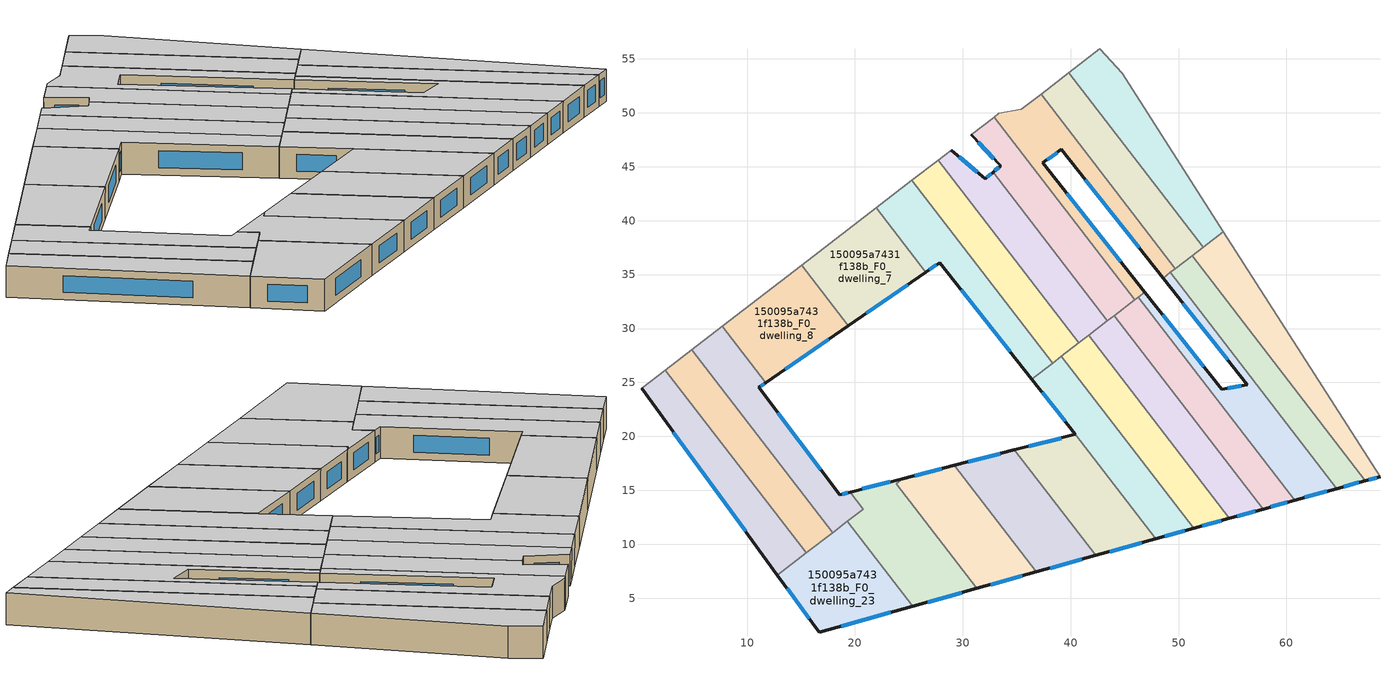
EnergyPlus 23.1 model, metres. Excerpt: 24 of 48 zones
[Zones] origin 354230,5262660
150095a7431f138b_F0_dwelling_0
 floor ground (EU_floor_Construction): 44.76,53.67 54.16,38.98 52.28,37.53 39.82,53.71 42.71,55.93 z0
 wall to 150095a7431f138b_F0_dwelling_1 (EU_wall_Construction): 39.82,53.71 52.28,37.53 z0:3
 wall adiabatic (EU_wall_Construction): 54.16,38.98 44.76,53.67 42.71,55.93 39.82,53.71 z0:3
 wall to 150095a7431f138b_F0_dwelling_12 (EU_wall_Construction): 52.28,37.53 54.16,38.98 z0:3
 ceiling to 150095a7431f138b_F1_dwelling_0 (EU_floor_Construction): 54.16,38.98 44.76,53.67 42.71,55.93 39.82,53.71 52.28,37.53 z3
150095a7431f138b_F0_dwelling_1
 floor ground (EU_floor_Construction): 39.82,53.71 52.28,37.53 49.72,35.56 37.26,51.74 z0
 wall to 150095a7431f138b_F0_dwelling_2 (EU_wall_Construction): 37.26,51.74 49.72,35.56 z0:3
 wall adiabatic (EU_wall_Construction): 39.82,53.71 37.26,51.74 z0:3
 wall to 150095a7431f138b_F0_dwelling_13 (EU_wall_Construction): 49.72,35.56 51.27,36.76 z0:3
 wall to 150095a7431f138b_F0_dwelling_12 (EU_wall_Construction): 51.27,36.76 52.28,37.53 z0:3
 ceiling to 150095a7431f138b_F1_dwelling_1 (EU_floor_Construction): 52.28,37.53 39.82,53.71 37.26,51.74 49.72,35.56 z3
150095a7431f138b_F0_dwelling_10
 floor ground (EU_floor_Construction): 4.88,28.02 17.93,11.08 15.49,9.2 2.43,26.14 z0
 wall to 150095a7431f138b_F0_dwelling_9 (EU_wall_Construction): 17.93,11.08 4.88,28.02 z0:3
 wall to 150095a7431f138b_F0_dwelling_11 (EU_wall_Construction): 2.43,26.14 15.49,9.2 z0:3
 wall adiabatic (EU_wall_Construction): 4.88,28.02 2.43,26.14 z0:3
 wall to 150095a7431f138b_F0_dwelling_23 (EU_wall_Construction): 15.49,9.2 17.93,11.08 z0:3
 ceiling to 150095a7431f138b_F1_dwelling_10 (EU_floor_Construction): 17.93,11.08 4.88,28.02 2.43,26.14 15.49,9.2 z3
150095a7431f138b_F0_dwelling_11
 floor ground (EU_floor_Construction): 2.43,26.14 15.49,9.2 12.82,7.14 0.22,24.44 z0
 wall outside (EU_wall_Construction): 0.22,24.44 12.82,7.14 z0:3
 wall adiabatic (EU_wall_Construction): 2.43,26.14 0.22,24.44 z0:3
 wall to 150095a7431f138b_F0_dwelling_23 (EU_wall_Construction): 12.82,7.14 15.49,9.2 z0:3
 window (EU_Window_Construction): 3.18,20.38 9.86,11.2 z0.7:2.3
 ceiling to 150095a7431f138b_F1_dwelling_11 (EU_floor_Construction): 15.49,9.2 2.43,26.14 0.22,24.44 12.82,7.14 z3
150095a7431f138b_F0_dwelling_12
 floor ground (EU_floor_Construction): 54.16,38.98 68.68,16.28 67.33,15.9 51.27,36.76 z0
 wall outside (EU_wall_Construction): 67.33,15.9 68.68,16.28 z0:3
 wall adiabatic (EU_wall_Construction): 68.68,16.28 54.16,38.98 z0:3
 wall to 150095a7431f138b_F0_dwelling_13 (EU_wall_Construction): 51.27,36.76 67.33,15.9 z0:3
 window (EU_Window_Construction): 67.65,15.99 68.36,16.19 z0.7:2.3
 ceiling to 150095a7431f138b_F1_dwelling_12 (EU_floor_Construction): 68.68,16.28 54.16,38.98 51.27,36.76 67.33,15.9 z3
150095a7431f138b_F0_dwelling_13
 floor ground (EU_floor_Construction): 51.27,36.76 67.33,15.9 64.68,15.17 49.25,35.2 z0
 wall outside (EU_wall_Construction): 64.68,15.17 67.33,15.9 z0:3
 wall to 150095a7431f138b_F0_dwelling_14 (EU_wall_Construction): 49.25,35.2 64.68,15.17 z0:3
 wall to 150095a7431f138b_F0_dwelling_2 (EU_wall_Construction): 49.72,35.56 49.25,35.2 z0:3
 window (EU_Window_Construction): 65.3,15.34 66.71,15.73 z0.7:2.3
 ceiling to 150095a7431f138b_F1_dwelling_13 (EU_floor_Construction): 67.33,15.9 51.27,36.76 49.25,35.2 64.68,15.17 z3
150095a7431f138b_F0_dwelling_14
 floor ground (EU_floor_Construction): 56.38,24.8 48.57,34.68 49.25,35.2 64.68,15.17 60.79,14.09 46.29,32.92 46.88,33.38 54,24.36 z0
 wall outside (EU_wall_Construction): 48.57,34.68 56.38,24.8 54,24.36 46.88,33.38 / 60.79,14.09 64.68,15.17 z0:3
 wall to 150095a7431f138b_F0_dwelling_15 (EU_wall_Construction): 46.29,32.92 60.79,14.09 z0:3
 wall to 150095a7431f138b_F0_dwelling_2 (EU_wall_Construction): 49.25,35.2 48.57,34.68 / 46.88,33.38 46.29,32.92 z0:3
 window (EU_Window_Construction): 52.33,26.48 48.55,31.26 / 55.82,24.7 54.56,24.46 / 50.41,32.36 54.55,27.12 / 61.7,14.34 63.76,14.91 z0.7:2.3
 ceiling to 150095a7431f138b_F1_dwelling_14 (EU_floor_Construction): 64.68,15.17 49.25,35.2 48.57,34.68 56.38,24.8 54,24.36 46.88,33.38 46.29,32.92 60.79,14.09 z3
150095a7431f138b_F0_dwelling_15
 floor ground (EU_floor_Construction): 46.29,32.92 60.79,14.09 57.84,13.27 44.04,31.18 z0
 wall outside (EU_wall_Construction): 57.84,13.27 60.79,14.09 z0:3
 wall to 150095a7431f138b_F0_dwelling_16 (EU_wall_Construction): 44.04,31.18 57.84,13.27 z0:3
 wall to 150095a7431f138b_F0_dwelling_3 (EU_wall_Construction): 45.96,32.67 44.04,31.18 z0:3
 wall to 150095a7431f138b_F0_dwelling_2 (EU_wall_Construction): 46.29,32.92 45.96,32.67 z0:3
 window (EU_Window_Construction): 58.53,13.46 60.1,13.89 z0.7:2.3
 ceiling to 150095a7431f138b_F1_dwelling_15 (EU_floor_Construction): 60.79,14.09 46.29,32.92 44.04,31.18 57.84,13.27 z3
150095a7431f138b_F0_dwelling_16
 floor ground (EU_floor_Construction): 44.04,31.18 57.84,13.27 54.72,12.4 41.66,29.36 z0
 wall outside (EU_wall_Construction): 54.72,12.4 57.84,13.27 z0:3
 wall to 150095a7431f138b_F0_dwelling_17 (EU_wall_Construction): 41.66,29.36 54.72,12.4 z0:3
 wall to 150095a7431f138b_F0_dwelling_4 (EU_wall_Construction): 43.41,30.7 41.66,29.36 z0:3
 wall to 150095a7431f138b_F0_dwelling_3 (EU_wall_Construction): 44.04,31.18 43.41,30.7 z0:3
 window (EU_Window_Construction): 55.45,12.61 57.1,13.06 z0.7:2.3
 ceiling to 150095a7431f138b_F1_dwelling_16 (EU_floor_Construction): 57.84,13.27 44.04,31.18 41.66,29.36 54.72,12.4 z3
150095a7431f138b_F0_dwelling_17
 floor ground (EU_floor_Construction): 41.66,29.36 54.72,12.4 51.42,11.49 39.15,27.42 z0
 wall outside (EU_wall_Construction): 51.42,11.49 54.72,12.4 z0:3
 wall to 150095a7431f138b_F0_dwelling_18 (EU_wall_Construction): 39.15,27.42 51.42,11.49 z0:3
 wall to 150095a7431f138b_F0_dwelling_5 (EU_wall_Construction): 40.76,28.66 39.15,27.42 z0:3
 wall to 150095a7431f138b_F0_dwelling_4 (EU_wall_Construction): 41.66,29.36 40.76,28.66 z0:3
 window (EU_Window_Construction): 52.19,11.7 53.95,12.19 z0.7:2.3
 ceiling to 150095a7431f138b_F1_dwelling_17 (EU_floor_Construction): 54.72,12.4 41.66,29.36 39.15,27.42 51.42,11.49 z3
150095a7431f138b_F0_dwelling_18
 floor ground (EU_floor_Construction): 39.15,27.42 51.42,11.49 47.89,10.51 40.43,20.19 40.45,20.19 36.41,25.31 36.46,25.35 z0
 wall outside (EU_wall_Construction): 47.89,10.51 51.42,11.49 / 40.43,20.19 40.45,20.19 / 36.41,25.31 40.45,20.19 z0:3
 wall to 150095a7431f138b_F0_dwelling_19 (EU_wall_Construction): 40.43,20.19 47.89,10.51 z0:3
 wall to 150095a7431f138b_F0_dwelling_6 (EU_wall_Construction): 38.32,26.78 36.46,25.35 36.41,25.31 z0:3
 wall to 150095a7431f138b_F0_dwelling_5 (EU_wall_Construction): 39.15,27.42 38.32,26.78 z0:3
 window (EU_Window_Construction): 48.72,10.74 50.59,11.26 / 37.36,24.11 39.5,21.39 z0.7:2.3
 ceiling to 150095a7431f138b_F1_dwelling_18 (EU_floor_Construction): 51.42,11.49 39.15,27.42 36.46,25.35 36.41,25.31 40.45,20.19 40.43,20.19 47.89,10.51 z3
150095a7431f138b_F0_dwelling_19
 floor ground (EU_floor_Construction): 40.43,20.19 47.89,10.51 42.32,8.96 34.79,18.74 z0
 wall outside (EU_wall_Construction): 42.32,8.96 47.89,10.51 / 40.43,20.19 34.79,18.74 z0:3
 wall to 150095a7431f138b_F0_dwelling_20 (EU_wall_Construction): 34.79,18.74 42.32,8.96 z0:3
 window (EU_Window_Construction): 43.63,9.32 46.58,10.14 / 39.11,19.85 36.12,19.08 z0.7:2.3
 ceiling to 150095a7431f138b_F1_dwelling_19 (EU_floor_Construction): 47.89,10.51 40.43,20.19 34.79,18.74 42.32,8.96 z3
150095a7431f138b_F0_dwelling_2
 floor ground (EU_floor_Construction): 39.14,46.61 37.44,45.35 46.88,33.38 45.96,32.67 32.92,49.6 33.35,49.94 35.43,50.33 37.26,51.74 49.72,35.56 48.57,34.68 z0
 wall outside (EU_wall_Construction): 46.88,33.38 37.44,45.35 39.14,46.61 48.57,34.68 z0:3
 wall to 150095a7431f138b_F0_dwelling_3 (EU_wall_Construction): 32.92,49.6 45.96,32.67 z0:3
 wall adiabatic (EU_wall_Construction): 37.26,51.74 35.43,50.33 33.35,49.94 32.92,49.6 z0:3
 window (EU_Window_Construction): 41.36,43.81 46.36,37.48 / 37.84,45.65 38.74,46.32 / 44.66,36.19 39.65,42.54 z0.7:2.3
 ceiling to 150095a7431f138b_F1_dwelling_2 (EU_floor_Construction): 48.57,34.68 49.72,35.56 37.26,51.74 35.43,50.33 33.35,49.94 32.92,49.6 45.96,32.67 46.88,33.38 37.44,45.35 39.14,46.61 z3
150095a7431f138b_F0_dwelling_20
 floor ground (EU_floor_Construction): 34.79,18.74 42.32,8.96 36.8,7.43 29.19,17.31 z0
 wall outside (EU_wall_Construction): 36.8,7.43 42.32,8.96 / 34.79,18.74 29.19,17.31 z0:3
 wall to 150095a7431f138b_F0_dwelling_21 (EU_wall_Construction): 29.19,17.31 36.8,7.43 z0:3
 window (EU_Window_Construction): 38.09,7.79 41.02,8.6 / 33.47,18.4 30.51,17.64 z0.7:2.3
 ceiling to 150095a7431f138b_F1_dwelling_20 (EU_floor_Construction): 42.32,8.96 34.79,18.74 29.19,17.31 36.8,7.43 z3
150095a7431f138b_F0_dwelling_21
 floor ground (EU_floor_Construction): 29.19,17.31 36.8,7.43 31.32,5.91 23.83,15.62 24.43,16.09 z0
 wall outside (EU_wall_Construction): 29.19,17.31 24.43,16.09 / 31.32,5.91 36.8,7.43 z0:3
 wall to 150095a7431f138b_F0_dwelling_22 (EU_wall_Construction): 24.43,16.09 23.83,15.62 31.32,5.91 z0:3
 window (EU_Window_Construction): 28.07,17.02 25.55,16.37 / 32.6,6.27 35.51,7.07 z0.7:2.3
 ceiling to 150095a7431f138b_F1_dwelling_21 (EU_floor_Construction): 36.8,7.43 29.19,17.31 24.43,16.09 23.83,15.62 31.32,5.91 z3
150095a7431f138b_F0_dwelling_22
 floor ground (EU_floor_Construction): 24.43,16.09 23.83,15.62 31.32,5.91 25.37,4.26 19.31,12.14 20.76,13.26 19.55,14.83 z0
 wall outside (EU_wall_Construction): 24.43,16.09 19.55,14.83 / 25.37,4.26 31.32,5.91 z0:3
 wall to 150095a7431f138b_F0_dwelling_9 (EU_wall_Construction): 19.55,14.83 20.76,13.26 19.31,12.14 z0:3
 wall to 150095a7431f138b_F0_dwelling_23 (EU_wall_Construction): 19.31,12.14 25.37,4.26 z0:3
 window (EU_Window_Construction): 23.29,15.79 20.7,15.13 / 26.77,4.65 29.92,5.52 z0.7:2.3
 ceiling to 150095a7431f138b_F1_dwelling_22 (EU_floor_Construction): 31.32,5.91 23.83,15.62 24.43,16.09 19.55,14.83 20.76,13.26 19.31,12.14 25.37,4.26 z3
150095a7431f138b_F0_dwelling_23
 floor ground (EU_floor_Construction): 19.31,12.14 25.37,4.26 16.68,1.85 12.82,7.14 z0
 wall outside (EU_wall_Construction): 12.82,7.14 16.68,1.85 25.37,4.26 z0:3
 wall to 150095a7431f138b_F0_dwelling_9 (EU_wall_Construction): 19.31,12.14 17.93,11.08 z0:3
 window (EU_Window_Construction): 18.72,2.41 23.33,3.69 / 13.73,5.9 15.77,3.09 z0.7:2.3
 ceiling to 150095a7431f138b_F1_dwelling_23 (EU_floor_Construction): 25.37,4.26 19.31,12.14 12.82,7.14 16.68,1.85 z3
150095a7431f138b_F0_dwelling_3
 floor ground (EU_floor_Construction): 32.92,49.6 45.96,32.67 43.41,30.7 32.8,44.48 33.51,45.07 30.79,47.96 z0
 wall outside (EU_wall_Construction): 30.79,47.96 33.51,45.07 32.8,44.48 z0:3
 wall to 150095a7431f138b_F0_dwelling_4 (EU_wall_Construction): 32.8,44.48 43.41,30.7 z0:3
 wall adiabatic (EU_wall_Construction): 32.92,49.6 30.79,47.96 z0:3
 window (EU_Window_Construction): 33.34,44.93 32.97,44.62 / 31.43,47.29 32.87,45.75 z0.7:2.3
 ceiling to 150095a7431f138b_F1_dwelling_3 (EU_floor_Construction): 45.96,32.67 32.92,49.6 30.79,47.96 33.51,45.07 32.8,44.48 43.41,30.7 z3
150095a7431f138b_F0_dwelling_4
 floor ground (EU_floor_Construction): 32.8,44.48 43.41,30.7 40.76,28.66 27.72,45.6 28.93,46.53 32.07,43.86 z0
 wall outside (EU_wall_Construction): 32.8,44.48 32.07,43.86 28.93,46.53 z0:3
 wall to 150095a7431f138b_F0_dwelling_5 (EU_wall_Construction): 27.72,45.6 40.76,28.66 z0:3
 wall adiabatic (EU_wall_Construction): 28.93,46.53 27.72,45.6 z0:3
 window (EU_Window_Construction): 31.33,44.49 29.67,45.91 / 32.63,44.33 32.24,44.01 z0.7:2.3
 ceiling to 150095a7431f138b_F1_dwelling_4 (EU_floor_Construction): 43.41,30.7 32.8,44.48 32.07,43.86 28.93,46.53 27.72,45.6 40.76,28.66 z3
150095a7431f138b_F0_dwelling_5
 floor ground (EU_floor_Construction): 27.72,45.6 40.76,28.66 38.32,26.78 25.28,43.72 z0
 wall to 150095a7431f138b_F0_dwelling_6 (EU_wall_Construction): 25.28,43.72 38.32,26.78 z0:3
 wall adiabatic (EU_wall_Construction): 27.72,45.6 25.28,43.72 z0:3
 ceiling to 150095a7431f138b_F1_dwelling_5 (EU_floor_Construction): 40.76,28.66 27.72,45.6 25.28,43.72 38.32,26.78 z3
150095a7431f138b_F0_dwelling_6
 floor ground (EU_floor_Construction): 27.86,36.12 26.59,35.24 21.99,41.2 25.28,43.72 38.32,26.78 36.41,25.31 z0
 wall outside (EU_wall_Construction): 26.59,35.24 27.86,36.12 36.41,25.31 z0:3
 wall to 150095a7431f138b_F0_dwelling_7 (EU_wall_Construction): 21.99,41.2 26.59,35.24 z0:3
 wall adiabatic (EU_wall_Construction): 25.28,43.72 21.99,41.2 z0:3
 window (EU_Window_Construction): 29.87,33.58 34.4,27.85 / 26.88,35.44 27.56,35.91 z0.7:2.3
 ceiling to 150095a7431f138b_F1_dwelling_6 (EU_floor_Construction): 38.32,26.78 25.28,43.72 21.99,41.2 26.59,35.24 27.86,36.12 36.41,25.31 z3
150095a7431f138b_F0_dwelling_7
 floor ground (EU_floor_Construction): 21.99,41.2 26.59,35.24 19.38,30.26 15.07,35.87 z0
 wall outside (EU_wall_Construction): 19.38,30.26 26.59,35.24 z0:3
 wall to 150095a7431f138b_F0_dwelling_8 (EU_wall_Construction): 15.07,35.87 19.38,30.26 z0:3
 wall adiabatic (EU_wall_Construction): 21.99,41.2 15.07,35.87 z0:3
 window (EU_Window_Construction): 21.07,31.43 24.89,34.07 z0.7:2.3
 ceiling to 150095a7431f138b_F1_dwelling_7 (EU_floor_Construction): 26.59,35.24 21.99,41.2 15.07,35.87 19.38,30.26 z3
150095a7431f138b_F0_dwelling_8
 floor ground (EU_floor_Construction): 15.07,35.87 19.38,30.26 11.73,24.98 7.71,30.21 z0
 wall outside (EU_wall_Construction): 11.73,24.98 19.38,30.26 z0:3
 wall to 150095a7431f138b_F0_dwelling_9 (EU_wall_Construction): 7.71,30.21 11.73,24.98 z0:3
 wall adiabatic (EU_wall_Construction): 15.07,35.87 7.71,30.21 z0:3
 window (EU_Window_Construction): 13.53,26.22 17.59,29.02 z0.7:2.3
 ceiling to 150095a7431f138b_F1_dwelling_8 (EU_floor_Construction): 19.38,30.26 15.07,35.87 7.71,30.21 11.73,24.98 z3
150095a7431f138b_F0_dwelling_9
 floor ground (EU_floor_Construction): 11.73,24.98 11.1,24.55 18.59,14.59 19.55,14.83 20.76,13.26 17.93,11.08 4.88,28.02 7.71,30.21 z0
 wall outside (EU_wall_Construction): 19.55,14.83 18.59,14.59 11.1,24.55 11.73,24.98 z0:3
 wall adiabatic (EU_wall_Construction): 7.71,30.21 4.88,28.02 z0:3
 window (EU_Window_Construction): 11.25,24.65 11.58,24.88 / 16.83,16.93 12.86,22.21 / 19.32,14.78 18.81,14.65 z0.7:2.3
 ceiling to 150095a7431f138b_F1_dwelling_9 (EU_floor_Construction): 20.76,13.26 19.55,14.83 18.59,14.59 11.1,24.55 11.73,24.98 7.71,30.21 4.88,28.02 17.93,11.08 z3
[Building]
EU S2 Campaign: North Axis=0; Terrain=City; Solar Distribution=FullExterior
[Site:Location]
Budapest.Ferenc.Liszt.Intl.AP: Latitude=47.437; Longitude=19.256; Time Zone=1; Elevation=185
[SizingPeriod:WeatherFileDays]
AnnualSizingPeriod: Begin Month=1; Begin Day of Month=1; End Month=12; End Day of Month=31; Day of Week for Start Day=Monday; Use Weather File Daylight Saving Period=No; Use Weather File Rain and Snow Indicators=No
[MATERIAL]
EU_InternalMass_Material: Roughness=MediumRough; Thickness=0.1; Conductivity=1; Density=1800; Specific Heat=900; Thermal Absorptance=0.9; Solar Absorptance=0.7; Visible Absorptance=0.7
[MATERIAL:NOMASS] Roughness=MediumRough; Thermal Absorptance=0.9; Solar Absorptance=0.7; Visible Absorptance=0.7
Name | Thermal Resistance
EU_wall_NoMass | 0.832559
EU_floor_NoMass | 0.872794
[WINDOWMATERIAL:SIMPLEGLAZINGSYSTEM]
EU_Window_SimpleGlazing: UFactor=2.79869; Solar Heat Gain Coefficient=0.75; Visible Transmittance=0.75
[CONSTRUCTION]
EU_wall_Construction: EU_wall_NoMass
EU_floor_Construction: EU_floor_NoMass
EU_Window_Construction: EU_Window_SimpleGlazing
EU_InternalMass_Construction: EU_InternalMass_Material
[ZONE] Type=1; Multiplier=1; Ceiling Height=autocalculate; Floor Area=autocalculate; Part of Total Floor Area=Yes
Name | Volume
150095a7431f138b_F0_dwelling_0 | 197.754
150095a7431f138b_F0_dwelling_1 | 197.673
150095a7431f138b_F0_dwelling_10 | 197.713
150095a7431f138b_F0_dwelling_11 | 197.71
150095a7431f138b_F0_dwelling_12 | 197.735
150095a7431f138b_F0_dwelling_13 | 197.683
150095a7431f138b_F0_dwelling_14 | 197.7
150095a7431f138b_F0_dwelling_15 | 197.767
150095a7431f138b_F0_dwelling_16 | 197.695
150095a7431f138b_F0_dwelling_17; 150095a7431f138b_F0_dwelling_5 | 197.721
150095a7431f138b_F0_dwelling_18 | 198.25
150095a7431f138b_F0_dwelling_19 | 197.226
150095a7431f138b_F0_dwelling_2 | 197.738
150095a7431f138b_F0_dwelling_20 | 197.717
150095a7431f138b_F0_dwelling_21 | 197.706
150095a7431f138b_F0_dwelling_22 | 204.136
150095a7431f138b_F0_dwelling_23 | 205.121
150095a7431f138b_F0_dwelling_3 | 197.723
150095a7431f138b_F0_dwelling_4 | 197.72
150095a7431f138b_F0_dwelling_6 | 197.739
150095a7431f138b_F0_dwelling_7 | 191.379
150095a7431f138b_F0_dwelling_8 | 190.272
150095a7431f138b_F0_dwelling_9 | 197.724
[INTERNALMASS] Construction=EU_InternalMass_Construction
Name | Zone or ZoneList | Surface Area
150095a7431f138b_F0_dwelling_0_EU_InternalMass | 150095a7431f138b_F0_dwelling_0 | 65.918
150095a7431f138b_F0_dwelling_1_EU_InternalMass | 150095a7431f138b_F0_dwelling_1 | 65.891
150095a7431f138b_F0_dwelling_2_EU_InternalMass | 150095a7431f138b_F0_dwelling_2 | 65.9128
150095a7431f138b_F0_dwelling_3_EU_InternalMass | 150095a7431f138b_F0_dwelling_3 | 65.9074
150095a7431f138b_F0_dwelling_4_EU_InternalMass | 150095a7431f138b_F0_dwelling_4 | 65.9067
150095a7431f138b_F0_dwelling_5_EU_InternalMass | 150095a7431f138b_F0_dwelling_5 | 65.9068
150095a7431f138b_F0_dwelling_6_EU_InternalMass | 150095a7431f138b_F0_dwelling_6 | 65.9129
150095a7431f138b_F0_dwelling_7_EU_InternalMass | 150095a7431f138b_F0_dwelling_7 | 63.7903
150095a7431f138b_F0_dwelling_8_EU_InternalMass | 150095a7431f138b_F0_dwelling_8 | 63.4238
150095a7431f138b_F0_dwelling_9_EU_InternalMass | 150095a7431f138b_F0_dwelling_9 | 65.9081
150095a7431f138b_F0_dwelling_10_EU_InternalMass | 150095a7431f138b_F0_dwelling_10 | 65.9044
150095a7431f138b_F0_dwelling_11_EU_InternalMass | 150095a7431f138b_F0_dwelling_11 | 65.9035
150095a7431f138b_F0_dwelling_12_EU_InternalMass | 150095a7431f138b_F0_dwelling_12 | 65.9118
150095a7431f138b_F0_dwelling_13_EU_InternalMass | 150095a7431f138b_F0_dwelling_13 | 65.8944
150095a7431f138b_F0_dwelling_14_EU_InternalMass | 150095a7431f138b_F0_dwelling_14 | 65.8998
150095a7431f138b_F0_dwelling_15_EU_InternalMass | 150095a7431f138b_F0_dwelling_15 | 65.9225
150095a7431f138b_F0_dwelling_16_EU_InternalMass | 150095a7431f138b_F0_dwelling_16 | 65.8983
150095a7431f138b_F0_dwelling_17_EU_InternalMass | 150095a7431f138b_F0_dwelling_17 | 65.9068
150095a7431f138b_F0_dwelling_18_EU_InternalMass | 150095a7431f138b_F0_dwelling_18 | 66.0825
150095a7431f138b_F0_dwelling_19_EU_InternalMass | 150095a7431f138b_F0_dwelling_19 | 65.7421
150095a7431f138b_F0_dwelling_20_EU_InternalMass | 150095a7431f138b_F0_dwelling_20 | 65.9056
150095a7431f138b_F0_dwelling_21_EU_InternalMass | 150095a7431f138b_F0_dwelling_21 | 65.9018
150095a7431f138b_F0_dwelling_22_EU_InternalMass | 150095a7431f138b_F0_dwelling_22 | 68.0431
150095a7431f138b_F0_dwelling_23_EU_InternalMass | 150095a7431f138b_F0_dwelling_23 | 68.3768
[OTHEREQUIPMENT] Fuel Type=Electricity; Design Level Calculation Method=Watts/Area; Power per Zone Floor Area=1; Fraction Latent=0; Fraction Radiant=0; Fraction Lost=0; Carbon Dioxide Generation Rate=0; EndUse Subcategory=EU_Step8_InternalGains
Name | Zone or ZoneList or Space or SpaceList | Schedule
EU_Step8_InternalGain_150095a7431f138b_F0_dwelling_0_f000 | 150095a7431f138b_F0_dwelling_0 | EU_Step8_GainSchedule_150095a7431f138b_F0_dwelling_0_f000
EU_Step8_InternalGain_150095a7431f138b_F0_dwelling_1_f000 | 150095a7431f138b_F0_dwelling_1 | EU_Step8_GainSchedule_150095a7431f138b_F0_dwelling_1_f000
EU_Step8_InternalGain_150095a7431f138b_F0_dwelling_2_f000 | 150095a7431f138b_F0_dwelling_2 | EU_Step8_GainSchedule_150095a7431f138b_F0_dwelling_2_f000
EU_Step8_InternalGain_150095a7431f138b_F0_dwelling_3_f000 | 150095a7431f138b_F0_dwelling_3 | EU_Step8_GainSchedule_150095a7431f138b_F0_dwelling_3_f000
EU_Step8_InternalGain_150095a7431f138b_F0_dwelling_4_f000 | 150095a7431f138b_F0_dwelling_4 | EU_Step8_GainSchedule_150095a7431f138b_F0_dwelling_4_f000
EU_Step8_InternalGain_150095a7431f138b_F0_dwelling_5_f000 | 150095a7431f138b_F0_dwelling_5 | EU_Step8_GainSchedule_150095a7431f138b_F0_dwelling_5_f000
EU_Step8_InternalGain_150095a7431f138b_F0_dwelling_6_f000 | 150095a7431f138b_F0_dwelling_6 | EU_Step8_GainSchedule_150095a7431f138b_F0_dwelling_6_f000
EU_Step8_InternalGain_150095a7431f138b_F0_dwelling_7_f000 | 150095a7431f138b_F0_dwelling_7 | EU_Step8_GainSchedule_150095a7431f138b_F0_dwelling_7_f000
EU_Step8_InternalGain_150095a7431f138b_F0_dwelling_8_f000 | 150095a7431f138b_F0_dwelling_8 | EU_Step8_GainSchedule_150095a7431f138b_F0_dwelling_8_f000
EU_Step8_InternalGain_150095a7431f138b_F0_dwelling_9_f000 | 150095a7431f138b_F0_dwelling_9 | EU_Step8_GainSchedule_150095a7431f138b_F0_dwelling_9_f000
EU_Step8_InternalGain_150095a7431f138b_F0_dwelling_10_f000 | 150095a7431f138b_F0_dwelling_10 | EU_Step8_GainSchedule_150095a7431f138b_F0_dwelling_10_f000
EU_Step8_InternalGain_150095a7431f138b_F0_dwelling_11_f000 | 150095a7431f138b_F0_dwelling_11 | EU_Step8_GainSchedule_150095a7431f138b_F0_dwelling_11_f000
EU_Step8_InternalGain_150095a7431f138b_F0_dwelling_12_f000 | 150095a7431f138b_F0_dwelling_12 | EU_Step8_GainSchedule_150095a7431f138b_F0_dwelling_12_f000
EU_Step8_InternalGain_150095a7431f138b_F0_dwelling_13_f000 | 150095a7431f138b_F0_dwelling_13 | EU_Step8_GainSchedule_150095a7431f138b_F0_dwelling_13_f000
EU_Step8_InternalGain_150095a7431f138b_F0_dwelling_14_f000 | 150095a7431f138b_F0_dwelling_14 | EU_Step8_GainSchedule_150095a7431f138b_F0_dwelling_14_f000
EU_Step8_InternalGain_150095a7431f138b_F0_dwelling_15_f000 | 150095a7431f138b_F0_dwelling_15 | EU_Step8_GainSchedule_150095a7431f138b_F0_dwelling_15_f000
EU_Step8_InternalGain_150095a7431f138b_F0_dwelling_16_f000 | 150095a7431f138b_F0_dwelling_16 | EU_Step8_GainSchedule_150095a7431f138b_F0_dwelling_16_f000
EU_Step8_InternalGain_150095a7431f138b_F0_dwelling_17_f000 | 150095a7431f138b_F0_dwelling_17 | EU_Step8_GainSchedule_150095a7431f138b_F0_dwelling_17_f000
EU_Step8_InternalGain_150095a7431f138b_F0_dwelling_18_f000 | 150095a7431f138b_F0_dwelling_18 | EU_Step8_GainSchedule_150095a7431f138b_F0_dwelling_18_f000
EU_Step8_InternalGain_150095a7431f138b_F0_dwelling_19_f000 | 150095a7431f138b_F0_dwelling_19 | EU_Step8_GainSchedule_150095a7431f138b_F0_dwelling_19_f000
EU_Step8_InternalGain_150095a7431f138b_F0_dwelling_20_f000 | 150095a7431f138b_F0_dwelling_20 | EU_Step8_GainSchedule_150095a7431f138b_F0_dwelling_20_f000
EU_Step8_InternalGain_150095a7431f138b_F0_dwelling_21_f000 | 150095a7431f138b_F0_dwelling_21 | EU_Step8_GainSchedule_150095a7431f138b_F0_dwelling_21_f000
EU_Step8_InternalGain_150095a7431f138b_F0_dwelling_22_f000 | 150095a7431f138b_F0_dwelling_22 | EU_Step8_GainSchedule_150095a7431f138b_F0_dwelling_22_f000
EU_Step8_InternalGain_150095a7431f138b_F0_dwelling_23_f000 | 150095a7431f138b_F0_dwelling_23 | EU_Step8_GainSchedule_150095a7431f138b_F0_dwelling_23_f000
[ZONEVENTILATION:DESIGNFLOWRATE] Schedule=EU_AlwaysOn; Design Flow Rate Calculation Method=AirChanges/Hour; Air Changes per Hour=0.475469; Ventilation Type=Natural; Fan Pressure Rise=0; Fan Total Efficiency=1; Constant Term Coefficient=1; Temperature Term Coefficient=0; Velocity Term Coefficient=0; Velocity Squared Term Coefficient=0; Minimum Indoor Temperature=-100; Maximum Indoor Temperature=100; Delta Temperature=-100; Minimum Outdoor Temperature=-100; Maximum Outdoor Temperature=100; Maximum Wind Speed=40
Name | Zone or ZoneList or Space or SpaceList
EU_ConstantAir_150095a7431f138b_F0_dwelling_0 | 150095a7431f138b_F0_dwelling_0
EU_ConstantAir_150095a7431f138b_F0_dwelling_1 | 150095a7431f138b_F0_dwelling_1
EU_ConstantAir_150095a7431f138b_F0_dwelling_2 | 150095a7431f138b_F0_dwelling_2
EU_ConstantAir_150095a7431f138b_F0_dwelling_3 | 150095a7431f138b_F0_dwelling_3
EU_ConstantAir_150095a7431f138b_F0_dwelling_4 | 150095a7431f138b_F0_dwelling_4
EU_ConstantAir_150095a7431f138b_F0_dwelling_5 | 150095a7431f138b_F0_dwelling_5
EU_ConstantAir_150095a7431f138b_F0_dwelling_6 | 150095a7431f138b_F0_dwelling_6
EU_ConstantAir_150095a7431f138b_F0_dwelling_7 | 150095a7431f138b_F0_dwelling_7
EU_ConstantAir_150095a7431f138b_F0_dwelling_8 | 150095a7431f138b_F0_dwelling_8
EU_ConstantAir_150095a7431f138b_F0_dwelling_9 | 150095a7431f138b_F0_dwelling_9
EU_ConstantAir_150095a7431f138b_F0_dwelling_10 | 150095a7431f138b_F0_dwelling_10
EU_ConstantAir_150095a7431f138b_F0_dwelling_11 | 150095a7431f138b_F0_dwelling_11
EU_ConstantAir_150095a7431f138b_F0_dwelling_12 | 150095a7431f138b_F0_dwelling_12
EU_ConstantAir_150095a7431f138b_F0_dwelling_13 | 150095a7431f138b_F0_dwelling_13
EU_ConstantAir_150095a7431f138b_F0_dwelling_14 | 150095a7431f138b_F0_dwelling_14
EU_ConstantAir_150095a7431f138b_F0_dwelling_15 | 150095a7431f138b_F0_dwelling_15
EU_ConstantAir_150095a7431f138b_F0_dwelling_16 | 150095a7431f138b_F0_dwelling_16
EU_ConstantAir_150095a7431f138b_F0_dwelling_17 | 150095a7431f138b_F0_dwelling_17
EU_ConstantAir_150095a7431f138b_F0_dwelling_18 | 150095a7431f138b_F0_dwelling_18
EU_ConstantAir_150095a7431f138b_F0_dwelling_19 | 150095a7431f138b_F0_dwelling_19
EU_ConstantAir_150095a7431f138b_F0_dwelling_20 | 150095a7431f138b_F0_dwelling_20
EU_ConstantAir_150095a7431f138b_F0_dwelling_21 | 150095a7431f138b_F0_dwelling_21
EU_ConstantAir_150095a7431f138b_F0_dwelling_22 | 150095a7431f138b_F0_dwelling_22
EU_ConstantAir_150095a7431f138b_F0_dwelling_23 | 150095a7431f138b_F0_dwelling_23
[HVACTEMPLATE:THERMOSTAT] Constant Heating Setpoint=20; Constant Cooling Setpoint=50
EU_HeatOnly_150095a7431f138b_F0_dwelling_0; EU_HeatOnly_150095a7431f138b_F0_dwelling_1; EU_HeatOnly_150095a7431f138b_F0_dwelling_2; EU_HeatOnly_150095a7431f138b_F0_dwelling_3; EU_HeatOnly_150095a7431f138b_F0_dwelling_4; EU_HeatOnly_150095a7431f138b_F0_dwelling_5; EU_HeatOnly_150095a7431f138b_F0_dwelling_6; EU_HeatOnly_150095a7431f138b_F0_dwelling_7; EU_HeatOnly_150095a7431f138b_F0_dwelling_8; EU_HeatOnly_150095a7431f138b_F0_dwelling_9; EU_HeatOnly_150095a7431f138b_F0_dwelling_10; EU_HeatOnly_150095a7431f138b_F0_dwelling_11; EU_HeatOnly_150095a7431f138b_F0_dwelling_12; EU_HeatOnly_150095a7431f138b_F0_dwelling_13; EU_HeatOnly_150095a7431f138b_F0_dwelling_14; EU_HeatOnly_150095a7431f138b_F0_dwelling_15; EU_HeatOnly_150095a7431f138b_F0_dwelling_16; EU_HeatOnly_150095a7431f138b_F0_dwelling_17; EU_HeatOnly_150095a7431f138b_F0_dwelling_18; EU_HeatOnly_150095a7431f138b_F0_dwelling_19; EU_HeatOnly_150095a7431f138b_F0_dwelling_20; EU_HeatOnly_150095a7431f138b_F0_dwelling_21; EU_HeatOnly_150095a7431f138b_F0_dwelling_22; EU_HeatOnly_150095a7431f138b_F0_dwelling_23; EU_HeatOnly_150095a7431f138b_F1_dwelling_0; EU_HeatOnly_150095a7431f138b_F1_dwelling_1; EU_HeatOnly_150095a7431f138b_F1_dwelling_2; EU_HeatOnly_150095a7431f138b_F1_dwelling_3; EU_HeatOnly_150095a7431f138b_F1_dwelling_4; EU_HeatOnly_150095a7431f138b_F1_dwelling_5; EU_HeatOnly_150095a7431f138b_F1_dwelling_6; EU_HeatOnly_150095a7431f138b_F1_dwelling_7; EU_HeatOnly_150095a7431f138b_F1_dwelling_8; EU_HeatOnly_150095a7431f138b_F1_dwelling_9; EU_HeatOnly_150095a7431f138b_F1_dwelling_10; EU_HeatOnly_150095a7431f138b_F1_dwelling_11; EU_HeatOnly_150095a7431f138b_F1_dwelling_12; EU_HeatOnly_150095a7431f138b_F1_dwelling_13; EU_HeatOnly_150095a7431f138b_F1_dwelling_14; EU_HeatOnly_150095a7431f138b_F1_dwelling_15; EU_HeatOnly_150095a7431f138b_F1_dwelling_16; EU_HeatOnly_150095a7431f138b_F1_dwelling_17; EU_HeatOnly_150095a7431f138b_F1_dwelling_18; EU_HeatOnly_150095a7431f138b_F1_dwelling_19; EU_HeatOnly_150095a7431f138b_F1_dwelling_20; EU_HeatOnly_150095a7431f138b_F1_dwelling_21; EU_HeatOnly_150095a7431f138b_F1_dwelling_22; EU_HeatOnly_150095a7431f138b_F1_dwelling_23
[HVACTEMPLATE:ZONE:IDEALLOADSAIRSYSTEM] System Availability Schedule=EU_AlwaysOn; Maximum Heating Supply Air Temperature=50; Minimum Cooling Supply Air Temperature=13; Maximum Heating Supply Air Humidity Ratio=0.0156; Minimum Cooling Supply Air Humidity Ratio=0.0077; Heating Limit=NoLimit; Cooling Limit=NoLimit; Heating Availability Schedule=EU_AlwaysOn; Cooling Availability Schedule=EU_CoolingOff; Dehumidification Control Type=ConstantSensibleHeatRatio; Cooling Sensible Heat Ratio=0.7; Dehumidification Setpoint=60; Humidification Control Type=None; Humidification Setpoint=30; Outdoor Air Method=None; Outdoor Air Flow Rate per Person=0.00944; Outdoor Air Flow Rate per Zone Floor Area=0; Outdoor Air Flow Rate per Zone=0; Demand Controlled Ventilation Type=None; Outdoor Air Economizer Type=NoEconomizer; Heat Recovery Type=None; Sensible Heat Recovery Effectiveness=0.7; Latent Heat Recovery Effectiveness=0.65
Name | Template Thermostat
150095a7431f138b_F0_dwelling_0 | EU_HeatOnly_150095a7431f138b_F0_dwelling_0
150095a7431f138b_F0_dwelling_1 | EU_HeatOnly_150095a7431f138b_F0_dwelling_1
150095a7431f138b_F0_dwelling_2 | EU_HeatOnly_150095a7431f138b_F0_dwelling_2
150095a7431f138b_F0_dwelling_3 | EU_HeatOnly_150095a7431f138b_F0_dwelling_3
150095a7431f138b_F0_dwelling_4 | EU_HeatOnly_150095a7431f138b_F0_dwelling_4
150095a7431f138b_F0_dwelling_5 | EU_HeatOnly_150095a7431f138b_F0_dwelling_5
150095a7431f138b_F0_dwelling_6 | EU_HeatOnly_150095a7431f138b_F0_dwelling_6
150095a7431f138b_F0_dwelling_7 | EU_HeatOnly_150095a7431f138b_F0_dwelling_7
150095a7431f138b_F0_dwelling_8 | EU_HeatOnly_150095a7431f138b_F0_dwelling_8
150095a7431f138b_F0_dwelling_9 | EU_HeatOnly_150095a7431f138b_F0_dwelling_9
150095a7431f138b_F0_dwelling_10 | EU_HeatOnly_150095a7431f138b_F0_dwelling_10
150095a7431f138b_F0_dwelling_11 | EU_HeatOnly_150095a7431f138b_F0_dwelling_11
150095a7431f138b_F0_dwelling_12 | EU_HeatOnly_150095a7431f138b_F0_dwelling_12
150095a7431f138b_F0_dwelling_13 | EU_HeatOnly_150095a7431f138b_F0_dwelling_13
150095a7431f138b_F0_dwelling_14 | EU_HeatOnly_150095a7431f138b_F0_dwelling_14
150095a7431f138b_F0_dwelling_15 | EU_HeatOnly_150095a7431f138b_F0_dwelling_15
150095a7431f138b_F0_dwelling_16 | EU_HeatOnly_150095a7431f138b_F0_dwelling_16
150095a7431f138b_F0_dwelling_17 | EU_HeatOnly_150095a7431f138b_F0_dwelling_17
150095a7431f138b_F0_dwelling_18 | EU_HeatOnly_150095a7431f138b_F0_dwelling_18
150095a7431f138b_F0_dwelling_19 | EU_HeatOnly_150095a7431f138b_F0_dwelling_19
150095a7431f138b_F0_dwelling_20 | EU_HeatOnly_150095a7431f138b_F0_dwelling_20
150095a7431f138b_F0_dwelling_21 | EU_HeatOnly_150095a7431f138b_F0_dwelling_21
150095a7431f138b_F0_dwelling_22 | EU_HeatOnly_150095a7431f138b_F0_dwelling_22
150095a7431f138b_F0_dwelling_23 | EU_HeatOnly_150095a7431f138b_F0_dwelling_23
[SIZING:ZONE] Zone Cooling Design Supply Air Temperature Input Method=SupplyAirTemperature; Zone Cooling Design Supply Air Temperature=13; Zone Heating Design Supply Air Temperature Input Method=SupplyAirTemperature; Zone Heating Design Supply Air Temperature=50; Zone Cooling Design Supply Air Humidity Ratio=0.008; Zone Heating Design Supply Air Humidity Ratio=0.008; Cooling Design Air Flow Method=DesignDay; Cooling Design Air Flow Rate=0; Cooling Minimum Air Flow per Zone Floor Area=0.000762; Cooling Minimum Air Flow=0; Cooling Minimum Air Flow Fraction=0.2; Heating Design Air Flow Method=DesignDay; Heating Design Air Flow Rate=0; Heating Maximum Air Flow per Zone Floor Area=0.002032; Heating Maximum Air Flow=0.141576; Heating Maximum Air Flow Fraction=0.3; Account for Dedicated Outdoor Air System=No; Dedicated Outdoor Air System Control Strategy=NeutralSupplyAir; Dedicated Outdoor Air Low Setpoint Temperature for Design=autosize; Dedicated Outdoor Air High Setpoint Temperature for Design=autosize; Zone Load Sizing Method=Sensible Load Only No Latent Load; Zone Latent Cooling Design Supply Air Humidity Ratio Input Method=HumidityRatioDifference; Zone Cooling Design Supply Air Humidity Ratio Difference=0.005; Zone Latent Heating Design Supply Air Humidity Ratio Input Method=HumidityRatioDifference; Zone Humidification Design Supply Air Humidity Ratio Difference=0.005
150095a7431f138b_F0_dwelling_0; 150095a7431f138b_F0_dwelling_1; 150095a7431f138b_F0_dwelling_2; 150095a7431f138b_F0_dwelling_3; 150095a7431f138b_F0_dwelling_4; 150095a7431f138b_F0_dwelling_5; 150095a7431f138b_F0_dwelling_6; 150095a7431f138b_F0_dwelling_7; 150095a7431f138b_F0_dwelling_8; 150095a7431f138b_F0_dwelling_9; 150095a7431f138b_F0_dwelling_10; 150095a7431f138b_F0_dwelling_11; 150095a7431f138b_F0_dwelling_12; 150095a7431f138b_F0_dwelling_13; 150095a7431f138b_F0_dwelling_14; 150095a7431f138b_F0_dwelling_15; 150095a7431f138b_F0_dwelling_16; 150095a7431f138b_F0_dwelling_17; 150095a7431f138b_F0_dwelling_18; 150095a7431f138b_F0_dwelling_19; 150095a7431f138b_F0_dwelling_20; 150095a7431f138b_F0_dwelling_21; 150095a7431f138b_F0_dwelling_22; 150095a7431f138b_F0_dwelling_23
[SCHEDULE:CONSTANT]
Name | Hourly Value
EU_AlwaysOn | 1
EU_CoolingOff | 0
[SCHEDULE:FILE] Column Number=1; Rows to Skip at Top=0; Number of Hours of Data=8760; Column Separator=Comma; Interpolate to Timestep=No; Minutes per Item=60; Adjust Schedule for Daylight Savings=Yes
Name | File
EU_Step8_GainSchedule_150095a7431f138b_F0_dwelling_0_f000 | ../../schedules/150095a7431f138b/150095a7431f138b_F0_dwelling_0_f000_gain.csv
EU_Step8_GainSchedule_150095a7431f138b_F0_dwelling_1_f000 | ../../schedules/150095a7431f138b/150095a7431f138b_F0_dwelling_1_f000_gain.csv
EU_Step8_GainSchedule_150095a7431f138b_F0_dwelling_2_f000 | ../../schedules/150095a7431f138b/150095a7431f138b_F0_dwelling_2_f000_gain.csv
EU_Step8_GainSchedule_150095a7431f138b_F0_dwelling_3_f000 | ../../schedules/150095a7431f138b/150095a7431f138b_F0_dwelling_3_f000_gain.csv
EU_Step8_GainSchedule_150095a7431f138b_F0_dwelling_4_f000 | ../../schedules/150095a7431f138b/150095a7431f138b_F0_dwelling_4_f000_gain.csv
EU_Step8_GainSchedule_150095a7431f138b_F0_dwelling_5_f000 | ../../schedules/150095a7431f138b/150095a7431f138b_F0_dwelling_5_f000_gain.csv
EU_Step8_GainSchedule_150095a7431f138b_F0_dwelling_6_f000 | ../../schedules/150095a7431f138b/150095a7431f138b_F0_dwelling_6_f000_gain.csv
EU_Step8_GainSchedule_150095a7431f138b_F0_dwelling_7_f000 | ../../schedules/150095a7431f138b/150095a7431f138b_F0_dwelling_7_f000_gain.csv
EU_Step8_GainSchedule_150095a7431f138b_F0_dwelling_8_f000 | ../../schedules/150095a7431f138b/150095a7431f138b_F0_dwelling_8_f000_gain.csv
EU_Step8_GainSchedule_150095a7431f138b_F0_dwelling_9_f000 | ../../schedules/150095a7431f138b/150095a7431f138b_F0_dwelling_9_f000_gain.csv
EU_Step8_GainSchedule_150095a7431f138b_F0_dwelling_10_f000 | ../../schedules/150095a7431f138b/150095a7431f138b_F0_dwelling_10_f000_gain.csv
EU_Step8_GainSchedule_150095a7431f138b_F0_dwelling_11_f000 | ../../schedules/150095a7431f138b/150095a7431f138b_F0_dwelling_11_f000_gain.csv
EU_Step8_GainSchedule_150095a7431f138b_F0_dwelling_12_f000 | ../../schedules/150095a7431f138b/150095a7431f138b_F0_dwelling_12_f000_gain.csv
EU_Step8_GainSchedule_150095a7431f138b_F0_dwelling_13_f000 | ../../schedules/150095a7431f138b/150095a7431f138b_F0_dwelling_13_f000_gain.csv
EU_Step8_GainSchedule_150095a7431f138b_F0_dwelling_14_f000 | ../../schedules/150095a7431f138b/150095a7431f138b_F0_dwelling_14_f000_gain.csv
EU_Step8_GainSchedule_150095a7431f138b_F0_dwelling_15_f000 | ../../schedules/150095a7431f138b/150095a7431f138b_F0_dwelling_15_f000_gain.csv
EU_Step8_GainSchedule_150095a7431f138b_F0_dwelling_16_f000 | ../../schedules/150095a7431f138b/150095a7431f138b_F0_dwelling_16_f000_gain.csv
EU_Step8_GainSchedule_150095a7431f138b_F0_dwelling_17_f000 | ../../schedules/150095a7431f138b/150095a7431f138b_F0_dwelling_17_f000_gain.csv
EU_Step8_GainSchedule_150095a7431f138b_F0_dwelling_18_f000 | ../../schedules/150095a7431f138b/150095a7431f138b_F0_dwelling_18_f000_gain.csv
EU_Step8_GainSchedule_150095a7431f138b_F0_dwelling_19_f000 | ../../schedules/150095a7431f138b/150095a7431f138b_F0_dwelling_19_f000_gain.csv
EU_Step8_GainSchedule_150095a7431f138b_F0_dwelling_20_f000 | ../../schedules/150095a7431f138b/150095a7431f138b_F0_dwelling_20_f000_gain.csv
EU_Step8_GainSchedule_150095a7431f138b_F0_dwelling_21_f000 | ../../schedules/150095a7431f138b/150095a7431f138b_F0_dwelling_21_f000_gain.csv
EU_Step8_GainSchedule_150095a7431f138b_F0_dwelling_22_f000 | ../../schedules/150095a7431f138b/150095a7431f138b_F0_dwelling_22_f000_gain.csv
EU_Step8_GainSchedule_150095a7431f138b_F0_dwelling_23_f000 | ../../schedules/150095a7431f138b/150095a7431f138b_F0_dwelling_23_f000_gain.csv
